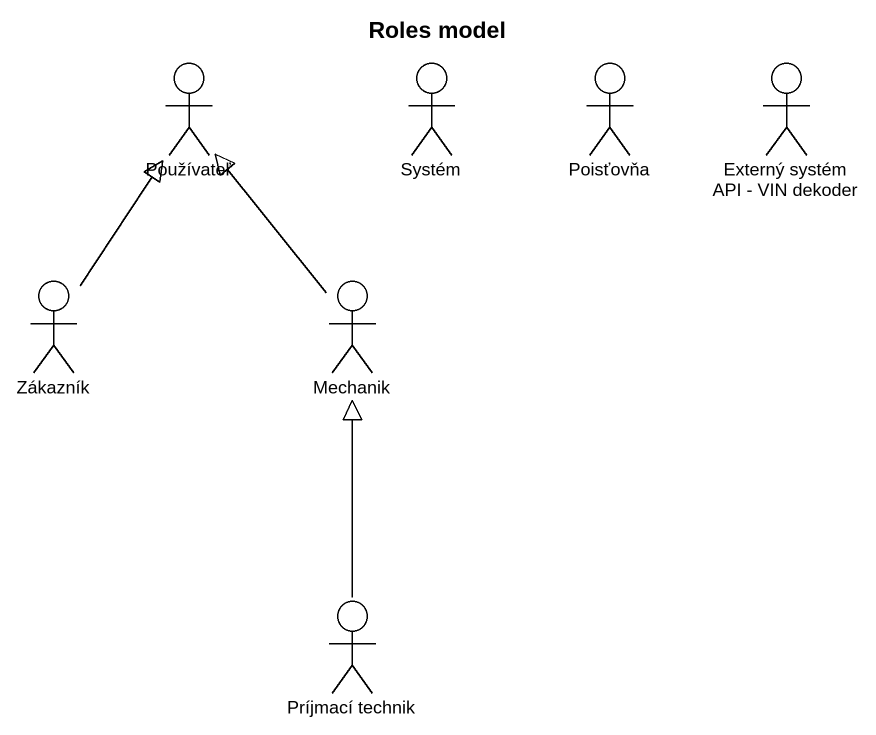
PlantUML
@startuml
title Roles model
actor Používateľ
actor Systém
actor Poisťovňa
actor "Externý systém API - VIN dekoder" as Externý_systém_API_VIN
actor Zákazník
actor Mechanik
actor "Príjmací technik" as Príjmací_technik
Zákazník -up-|> Používateľ
Mechanik -up-|> Používateľ
Príjmací_technik -up-|> Mechanik
@enduml
